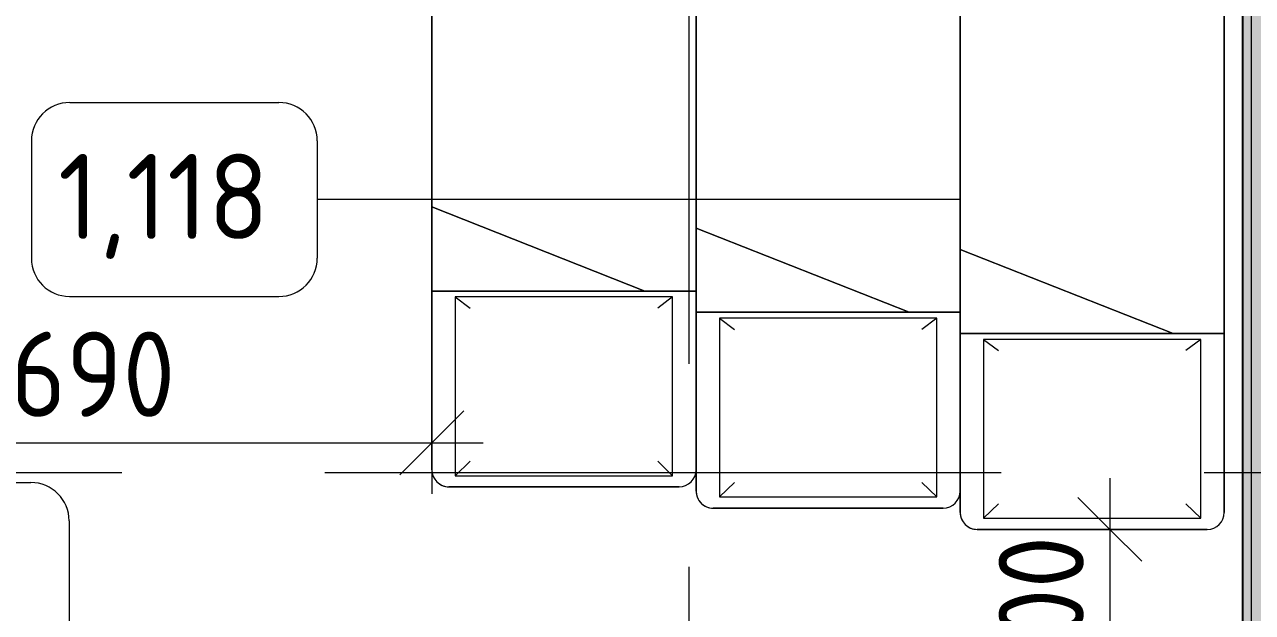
# Model space of a CAD drawing. Header units: millimetres. Extents: x 81494 to 296443, y -8553 to 29000.
# Drawn here: x 104250 to 107132, y 7471 to 8852 of the extents above; entities that cross this region are included whole.
import ezdxf

# ---------------------------------------------------------------- set-up
doc = ezdxf.new("R2010")
doc.units = ezdxf.units.MM
doc.linetypes.add('Осевая', pattern=[3175, 635, -476.25, 1587.5, -476.25])
for name, color, linetype, lineweight in [('A-ANNO-DIMS', 7, 'Continuous', 9), ('A-ANNO-DIMS-100', 7, 'Continuous', 9), ('A-GENM', 7, 'Continuous', 9), ('I-FURN-IDEN', 7, 'Continuous', 9), ('I-WALL', 7, 'Continuous', 9), ('Оси-2', 7, 'Осевая', 9)]:
    doc.layers.add(name, color=color, linetype=linetype, lineweight=lineweight)
for name, color, linetype, lineweight, true_color in [('A-WALL-1', 9, 'Continuous', 9, 0x808080), ('A-WALL-FNSH-1', 9, 'Continuous', 9, 0x808080), ('I-FURN-1', 9, 'Continuous', 9, 0x808080)]:
    doc.layers.add(name, color=color, linetype=linetype, lineweight=lineweight, true_color=true_color)
doc.styles.add('GOST Common', font='GOST_Common.ttf', dxfattribs={"height": 200})
doc.styles.add('ISOCPEUR_1', font='isocpeur.ttf', dxfattribs={"width": 0.9, "height": 200})
doc.dimstyles.new('ISO-2_0_0_9К_Средний_округл2', dxfattribs={"dimscale": 304.8, "dimtxt": 199.196235, "dimasz": 0.492126, "dimexe": 0.393701, "dimexo": 0, "dimgap": 0, "dimtad": 1, "dimdec": 0, "dimrnd": 10, "dimzin": 0, "dimdsep": 46, "dimtxsty": 'ISOCPEUR_1', "dimblk1": 'OBLIQUE', "dimblk2": 'OBLIQUE', "dimsah": 1, "dimcen": 0.09, "dimdle": 0.393701, "dimazin": 0, "dimtfac": 1, "dimtdec": 4, "dimtix": 1, "dimtmove": 0, "dimatfit": 3, "dimfxl": 1, "dimtvp": 1, "dimtolj": 1, "dimtzin": 0, "dimarcsym": 2})

# ---------------------------------------------------------------- blocks, each defined once
blk = doc.blocks.new('Bed - Small Sizes - 1_118-25585773-План расстановки мебели и оборудования 1 этажа в осях 23_1-33')
at = {"layer": 'I-FURN-1'}
for p, q in [((247.3, 0), (-292.7, 0)), ((-292.7, 0), (247.3, 0)), ((247.3, 0), (-292.7, 0)), ((-292.7, 0), (247.3, 0)), ((-277.5, -26.2), (-242.7, -60)), ((232.5, -26.2), (-277.5, -26.2)), ((-277.5, -26.2), (-277.5, -446.2)), ((232.5, -26.2), (-277.5, -26.2)), ((-277.5, -26.2), (-277.5, -446.2)), ((232.5, -26.2), (197.3, -60)), ((232.5, -446.2), (232.5, -26.2)), ((232.5, -446.2), (232.5, -26.2)), ((-332.7, -40), (-332.7, -460)), ((-332.7, -460), (-332.7, -40)), ((-332.7, -40), (-332.7, -460)), ((-332.7, -460), (-332.7, -40)), ((287.3, -460), (287.3, -40)), ((287.3, -40), (287.3, -90)), ((287.3, -90), (287.3, -40)), ((287.3, -40), (287.3, -90)), ((287.3, -90), (287.3, -460)), ((287.3, -510), (287.3, -90)), ((287.3, -90), (287.3, -510)), ((-277.5, -446.2), (-242.7, -420)), ((232.5, -446.2), (197.3, -420)), ((-332.7, -460), (-212.7, -460)), ((-212.7, -460), (-332.7, -460)), ((-332.7, -460), (-332.7, -1510)), ((-332.7, -1510), (-332.7, -460)), ((-332.7, -460), (-212.7, -460)), ((-277.5, -446.2), (232.5, -446.2)), ((-277.5, -446.2), (232.5, -446.2)), ((-212.7, -460), (287.3, -460)), ((287.3, -460), (-212.7, -460)), ((287.3, -460), (-212.7, -460)), ((-212.7, -460), (287.3, -657.7)), ((287.3, -657.7), (-212.7, -460)), ((-212.7, -460), (287.3, -460)), ((-212.7, -460), (287.3, -657.7)), ((-212.7, -460), (287.3, -460)), ((287.3, -657.7), (287.3, -460)), ((287.3, -460), (287.3, -510)), ((287.3, -510), (287.3, -657.7)), ((287.3, -657.7), (287.3, -510)), ((287.3, -510), (287.3, -657.7)), ((287.3, -1510), (287.3, -657.7)), ((287.3, -657.7), (287.3, -1460)), ((287.3, -1460), (287.3, -1510)), ((-292.7, -1550), (247.3, -1550)), ((247.3, -1550), (-292.7, -1550))]:
    blk.add_line(p, q, dxfattribs=at)
for centre, start, end in [((-292.7, -40), 90, 180), ((-292.7, -40), 90, 180), ((247.3, -40), 360, 90), ((247.3, -40), 0, 90), ((-292.7, -40), 90, 180), ((-292.7, -40), 90, 180), ((247.3, -40), 0, 90), ((247.3, -40), 0, 90), ((-292.7, -1510), 180, 270), ((-292.7, -1510), 180, 270), ((247.3, -1510), 270, 360), ((247.3, -1510), 270, 0)]:
    blk.add_arc(centre, 40, start, end, dxfattribs=at)
blk = doc.blocks.new('Bed - Small Sizes - Single 5-25585953-План расстановки мебели и оборудования 1 этажа в осях 23_1-33')
at = {"layer": 'I-FURN-1'}
for p, q in [((247.3, 0), (-292.7, 0)), ((-292.7, 0), (247.3, 0)), ((247.3, 0), (-292.7, 0)), ((-292.7, 0), (247.3, 0)), ((-277.5, -26.2), (-242.7, -60)), ((232.5, -26.2), (-277.5, -26.2)), ((-277.5, -26.2), (-277.5, -446.2)), ((232.5, -26.2), (-277.5, -26.2)), ((-277.5, -26.2), (-277.5, -446.2)), ((232.5, -26.2), (197.3, -60)), ((232.5, -446.2), (232.5, -26.2)), ((232.5, -446.2), (232.5, -26.2)), ((-332.7, -40), (-332.7, -410)), ((-332.7, -460), (-332.7, -40)), ((-332.7, -40), (-332.7, -460)), ((-332.7, -460), (-332.7, -40)), ((287.3, -460), (287.3, -40)), ((287.3, -40), (287.3, -90)), ((287.3, -90), (287.3, -40)), ((287.3, -40), (287.3, -90)), ((287.3, -90), (287.3, -460)), ((287.3, -510), (287.3, -90)), ((287.3, -90), (287.3, -510)), ((-332.7, -410), (-332.7, -460)), ((-277.5, -446.2), (-242.7, -420)), ((232.5, -446.2), (197.3, -420)), ((-332.7, -460), (-212.7, -460)), ((-212.7, -460), (-332.7, -460)), ((-332.7, -460), (-332.7, -607.7)), ((-332.7, -607.7), (-332.7, -460)), ((-332.7, -460), (-212.7, -460)), ((-277.5, -446.2), (232.5, -446.2)), ((-277.5, -446.2), (232.5, -446.2)), ((-212.7, -460), (287.3, -460)), ((287.3, -460), (-212.7, -460)), ((287.3, -460), (-212.7, -460)), ((-212.7, -460), (287.3, -657.7)), ((287.3, -657.7), (-212.7, -460)), ((-212.7, -460), (287.3, -460)), ((-212.7, -460), (287.3, -657.7)), ((-212.7, -460), (287.3, -460)), ((287.3, -657.7), (287.3, -460)), ((287.3, -460), (287.3, -510)), ((287.3, -510), (287.3, -657.7)), ((287.3, -657.7), (287.3, -510)), ((287.3, -510), (287.3, -657.7)), ((-332.7, -607.7), (-332.7, -1410)), ((-332.7, -1410), (-332.7, -607.7)), ((287.3, -1410), (287.3, -657.7)), ((287.3, -657.7), (287.3, -1360)), ((287.3, -1360), (287.3, -1410)), ((-292.7, -1450), (247.3, -1450)), ((247.3, -1450), (-292.7, -1450))]:
    blk.add_line(p, q, dxfattribs=at)
for centre, start, end in [((-292.7, -40), 90, 180), ((-292.7, -40), 90, 180), ((247.3, -40), 360, 90), ((247.3, -40), 0, 90), ((-292.7, -40), 90, 180), ((-292.7, -40), 90, 180), ((247.3, -40), 0, 90), ((247.3, -40), 0, 90), ((-292.7, -1410), 180, 270), ((-292.7, -1410), 180, 270), ((247.3, -1410), 270, 0), ((247.3, -1410), 270, 0)]:
    blk.add_arc(centre, 40, start, end, dxfattribs=at)
blk = doc.blocks.new('Bed - Small Sizes - Single 6-25586073-План расстановки мебели и оборудования 1 этажа в осях 23_1-33')
at = {"layer": 'I-FURN-1'}
for p, q in [((247.3, 0), (-292.7, 0)), ((-292.7, 0), (247.3, 0)), ((247.3, 0), (-292.7, 0)), ((-292.7, 0), (247.3, 0)), ((-277.5, -26.2), (-242.7, -60)), ((232.5, -26.2), (-277.5, -26.2)), ((-277.5, -26.2), (-277.5, -446.2)), ((232.5, -26.2), (-277.5, -26.2)), ((-277.5, -26.2), (-277.5, -446.2)), ((232.5, -26.2), (197.3, -60)), ((232.5, -446.2), (232.5, -26.2)), ((232.5, -446.2), (232.5, -26.2)), ((-332.7, -40), (-332.7, -410)), ((-332.7, -460), (-332.7, -40)), ((-332.7, -40), (-332.7, -460)), ((-332.7, -460), (-332.7, -40)), ((287.3, -460), (287.3, -40)), ((287.3, -40), (287.3, -460)), ((287.3, -657.7), (287.3, -40)), ((287.3, -40), (287.3, -657.7)), ((-332.7, -410), (-332.7, -460)), ((-277.5, -446.2), (-242.7, -420)), ((232.5, -446.2), (197.3, -420)), ((-332.7, -460), (-212.7, -460)), ((-212.7, -460), (-332.7, -460)), ((-332.7, -460), (-332.7, -607.7)), ((-332.7, -607.7), (-332.7, -460)), ((-332.7, -460), (-212.7, -460)), ((-277.5, -446.2), (232.5, -446.2)), ((-277.5, -446.2), (232.5, -446.2)), ((-212.7, -460), (287.3, -460)), ((287.3, -460), (-212.7, -460)), ((287.3, -460), (-212.7, -460)), ((-212.7, -460), (287.3, -657.7)), ((287.3, -657.7), (-212.7, -460)), ((-212.7, -460), (287.3, -460)), ((-212.7, -460), (287.3, -657.7)), ((-212.7, -460), (287.3, -460)), ((287.3, -657.7), (287.3, -460)), ((287.3, -460), (287.3, -657.7)), ((-332.7, -607.7), (-332.7, -1310)), ((-332.7, -1310), (-332.7, -607.7)), ((287.3, -1310), (287.3, -657.7)), ((287.3, -657.7), (287.3, -1310)), ((-292.7, -1350), (247.3, -1350)), ((247.3, -1350), (-292.7, -1350))]:
    blk.add_line(p, q, dxfattribs=at)
for centre, start, end in [((-292.7, -40), 90, 180), ((-292.7, -40), 90, 180), ((247.3, -40), 360, 90), ((247.3, -40), 0, 90), ((-292.7, -40), 90, 180), ((-292.7, -40), 90, 180), ((247.3, -40), 0, 90), ((247.3, -40), 0, 90), ((-292.7, -1310), 180, 270), ((-292.7, -1310), 180, 270), ((247.3, -1310), 270, 0), ((247.3, -1310), 270, 0)]:
    blk.add_arc(centre, 40, start, end, dxfattribs=at)
blk = doc.blocks.new('Рисунок_горы - Рисунок_горы-31934381-План расстановки мебели и оборудования 1 этажа в осях 23_1-33')
at = {"layer": 'A-GENM'}
for p, q in [((107109, 10341.4), (107109, 6202.7)), ((107109, 8849), (107109, 9094.1)), ((107109, 9094.1), (107109, 8849)), ((107109, 8078.4), (107109, 8246.4)), ((107109, 8045.1), (107109, 7835.6)), ((107109, 8041.9), (107109, 8043.5)), ((107109, 7185.3), (107109, 7981.1)), ((107109, 7726), (107109, 7712.6)), ((107109, 7363), (107109, 7707.3)), ((107109, 7707.3), (107109, 7363))]:
    blk.add_line(p, q, dxfattribs=at)
for points, knots in [([(107109, 8839.2), (107109, 8840.1), (107109, 8841.3), (107109, 8842.8), (107109, 8844), (107109, 8845.3), (107109, 8846.6), (107109, 8847.9), (107109, 8849), (107109, 8849.8), (107109, 8851.1), (107109, 8850.3), (107109, 8848.7), (107109, 8847.7), (107109, 8846.9), (107109, 8846), (107109, 8845.7), (107109, 8846.7), (107109, 8848.3), (107109, 8849)], [0, 0, 0, 0, 0.00246885, 0.00370327, 0.0049377, 0.00617212, 0.00740654, 0.00864097, 0.00925818, 0.00987539, 0.0104926, 0.01234424, 0.01296145, 0.01357866, 0.01419587, 0.01481309, 0.01604751, 0.01728193, 0.01975078, 0.01975078, 0.01975078, 0.01975078]), ([(107109, 8849), (107109, 8849), (107109, 8847.1), (107109, 8846.2), (107109, 8846)], [0.208633094, 0.208633094, 0.208633094, 0.208633094, 0.208633104, 0.209769637, 0.209769637, 0.209769637, 0.209769637]), ([(107109, 8719.1), (107109, 8719.1), (107109, 8755.7), (107109, 8782.5), (107109, 8839.2)], [0.8333333, 0.8333333, 0.8333333, 0.8333333, 0.8333333, 1, 1, 1, 1]), ([(107109, 8740.5), (107109, 8740.5), (107109, 8767.1), (107109, 8817.1), (107109, 8839.2)], [0.95555556, 0.95555556, 0.95555556, 0.95555556, 0.95555557, 1, 1, 1, 1]), ([(107109, 8839.2), (107109, 8839.2), (107109, 8782.5), (107109, 8755.7), (107109, 8719.1)], [0.215827338, 0.215827338, 0.215827338, 0.215827338, 0.215827348, 0.223021583, 0.223021583, 0.223021583, 0.223021583]), ([(107109, 8740.5), (107109, 8740.5), (107109, 8695.9), (107109, 8703.7), (107109, 8668.5)], [0.08333333, 0.08333333, 0.08333333, 0.08333333, 0.08333334, 0.16666667, 0.16666667, 0.16666667, 0.16666667]), ([(107109, 8668.5), (107109, 8668.5), (107109, 8703.7), (107109, 8695.9), (107109, 8740.5)], [0.93333333, 0.93333333, 0.93333333, 0.93333333, 0.93333334, 0.95555556, 0.95555556, 0.95555556, 0.95555556]), ([(107109, 8672.9), (107109, 8672.9), (107109, 8689.6), (107109, 8703.1), (107109, 8719.1)], [0.75, 0.75, 0.75, 0.75, 0.75000001, 0.83333333, 0.83333333, 0.83333333, 0.83333333]), ([(107109, 8719.1), (107109, 8719.1), (107109, 8703.1), (107109, 8689.6), (107109, 8672.9)], [0.223021583, 0.223021583, 0.223021583, 0.223021583, 0.223021593, 0.230215827, 0.230215827, 0.230215827, 0.230215827]), ([(107109, 8672.9), (107109, 8672.9), (107109, 8670), (107109, 8667), (107109, 8663.9)], [0.230215827, 0.230215827, 0.230215827, 0.230215827, 0.230215837, 0.231412552, 0.231412552, 0.231412552, 0.231412552]), ([(107109, 8668.5), (107109, 8668.5), (107109, 8641.9), (107109, 8610), (107109, 8571.8)], [0.16666667, 0.16666667, 0.16666667, 0.16666667, 0.16666668, 0.25, 0.25, 0.25, 0.25]), ([(107109, 8571.8), (107109, 8571.8), (107109, 8610), (107109, 8641.9), (107109, 8668.5)], [0.91111111, 0.91111111, 0.91111111, 0.91111111, 0.91111112, 0.93333333, 0.93333333, 0.93333333, 0.93333333]), ([(107109, 8480.9), (107109, 8480.9), (107109, 8505), (107109, 8538.5), (107109, 8574)], [0.58333333, 0.58333333, 0.58333333, 0.58333333, 0.58333334, 0.65404337, 0.65404337, 0.65404337, 0.65404337]), ([(107109, 8571.8), (107109, 8571.8), (107109, 8554.3), (107109, 8518), (107109, 8496.8)], [0.25, 0.25, 0.25, 0.25, 0.25000001, 0.33333333, 0.33333333, 0.33333333, 0.33333333]), ([(107109, 8496.8), (107109, 8496.8), (107109, 8518), (107109, 8554.3), (107109, 8571.8)], [0.88888889, 0.88888889, 0.88888889, 0.88888889, 0.8888889, 0.91111111, 0.91111111, 0.91111111, 0.91111111]), ([(107109, 8496.8), (107109, 8496.8), (107109, 8492.2), (107109, 8489.5), (107109, 8487.8)], [0.33333333, 0.33333333, 0.33333333, 0.33333333, 0.33333334, 0.35499529, 0.35499529, 0.35499529, 0.35499529]), ([(107109, 8476.4), (107109, 8476.4), (107109, 8480.3), (107109, 8482.2), (107109, 8483.2)], [0.866666667, 0.866666667, 0.866666667, 0.866666667, 0.866666677, 0.873414576, 0.873414576, 0.873414576, 0.873414576]), ([(107109, 8480.9), (107109, 8480.9), (107109, 8467), (107109, 8398.6), (107109, 8388)], [0.244604317, 0.244604317, 0.244604317, 0.244604317, 0.244604327, 0.251798561, 0.251798561, 0.251798561, 0.251798561]), ([(107109, 8476.4), (107109, 8476.4), (107109, 8458.6), (107109, 8435.8), (107109, 8415)], [0.41666667, 0.41666667, 0.41666667, 0.41666667, 0.41666668, 0.47346182, 0.47346182, 0.47346182, 0.47346182]), ([(107109, 8388), (107109, 8388), (107109, 8413.4), (107109, 8450.3), (107109, 8476.4)], [0.84444444, 0.84444444, 0.84444444, 0.84444444, 0.84444445, 0.86666667, 0.86666667, 0.86666667, 0.86666667]), ([(107109, 8388), (107109, 8388), (107109, 8391.6), (107109, 8402.2), (107109, 8415)], [0.5, 0.5, 0.5, 0.5, 0.50000001, 0.52878237, 0.52878237, 0.52878237, 0.52878237]), ([(107109, 8222.7), (107109, 8222.7), (107109, 8310.4), (107109, 8346.2), (107109, 8388)], [0.82222222, 0.82222222, 0.82222222, 0.82222222, 0.82222223, 0.84444444, 0.84444444, 0.84444444, 0.84444444]), ([(107109, 8388), (107109, 8388), (107109, 8346.2), (107109, 8310.4), (107109, 8222.7)], [0.251798561, 0.251798561, 0.251798561, 0.251798561, 0.251798571, 0.258992806, 0.258992806, 0.258992806, 0.258992806]), ([(107109, 8246.4), (107109, 8246.4), (107109, 8232.1), (107109, 8069.2), (107109, 8045.1)], [0.71111111, 0.71111111, 0.71111111, 0.71111111, 0.71111112, 0.73333333, 0.73333333, 0.73333333, 0.73333333]), ([(107109, 8148.5), (107109, 8148.5), (107109, 8172.6), (107109, 8198.1), (107109, 8222.7)], [0.8, 0.8, 0.8, 0.8, 0.80000001, 0.82222222, 0.82222222, 0.82222222, 0.82222222]), ([(107109, 8222.7), (107109, 8222.7), (107109, 8198.1), (107109, 8172.6), (107109, 8148.5)], [0.258992806, 0.258992806, 0.258992806, 0.258992806, 0.258992816, 0.26618705, 0.26618705, 0.26618705, 0.26618705]), ([(107109, 7955.5), (107109, 7955.5), (107109, 8012.2), (107109, 8097.9), (107109, 8148.5)], [0.77777778, 0.77777778, 0.77777778, 0.77777778, 0.77777779, 0.8, 0.8, 0.8, 0.8]), ([(107109, 8148.5), (107109, 8148.5), (107109, 8097.9), (107109, 8012.2), (107109, 7955.5)], [0.26618705, 0.26618705, 0.26618705, 0.26618705, 0.26618706, 0.273381295, 0.273381295, 0.273381295, 0.273381295]), ([(107109, 8043.5), (107109, 8043.5), (107109, 8053.2), (107109, 8075.6), (107109, 8078.4)], [0.66666667, 0.66666667, 0.66666667, 0.66666667, 0.66666668, 0.68860399, 0.68860399, 0.68860399, 0.68860399]), ([(107109, 7980.1), (107109, 7980.1), (107109, 8004.8), (107109, 8023.5), (107109, 8041.9)], [0.62222222, 0.62222222, 0.62222222, 0.62222222, 0.62222223, 0.64444444, 0.64444444, 0.64444444, 0.64444444]), ([(107109, 7796), (107109, 7796), (107109, 7805.6), (107109, 7977.4), (107109, 7986.2)], [0.6, 0.6, 0.6, 0.6, 0.6, 0.9877753, 0.9877753, 0.9877753, 0.9877753]), ([(107109, 7835.6), (107109, 7835.6), (107109, 7850.2), (107109, 7943.9), (107109, 7955.5)], [0.75555556, 0.75555556, 0.75555556, 0.75555556, 0.75555557, 0.77777778, 0.77777778, 0.77777778, 0.77777778]), ([(107109, 7955.5), (107109, 7955.5), (107109, 7943.9), (107109, 7850.2), (107109, 7835.6)], [0.273381295, 0.273381295, 0.273381295, 0.273381295, 0.273381305, 0.28057554, 0.28057554, 0.28057554, 0.28057554]), ([(107109, 7868.5), (107109, 7868.5), (107109, 7831.1), (107109, 7792.4), (107109, 7781.2)], [0.2, 0.2, 0.2, 0.2, 0.2, 0.3730583, 0.3730583, 0.3730583, 0.3730583]), ([(107109, 7835.6), (107109, 7835.6), (107109, 7817.1), (107109, 7793.7), (107109, 7777.8)], [0.28057554, 0.28057554, 0.28057554, 0.28057554, 0.28057555, 0.287769784, 0.287769784, 0.287769784, 0.287769784]), ([(107109, 7777.8), (107109, 7777.8), (107109, 7767.9), (107109, 7738.5), (107109, 7726)], [0.287769784, 0.287769784, 0.287769784, 0.287769784, 0.287769794, 0.294964029, 0.294964029, 0.294964029, 0.294964029]), ([(107109, 7712.6), (107109, 7712.6), (107109, 7716.2), (107109, 7718.7), (107109, 7719.2)], [0.302158273, 0.302158273, 0.302158273, 0.302158273, 0.302158283, 0.305240818, 0.305240818, 0.305240818, 0.305240818]), ([(107109, 7707.3), (107109, 7707.3), (107109, 7710.7), (107109, 7713.3), (107109, 7715.2)], [0.875, 0.875, 0.875, 0.875, 0.87500001, 0.90068858, 0.90068858, 0.90068858, 0.90068858])]:
    blk.add_open_spline(points, degree=3, knots=knots, dxfattribs=at)
for points in [[(107109, 8846), (107109, 8846.6), (107109, 8850.2), (107109, 8850.8)], [(107109, 8850.8), (107109, 8850.4), (107109, 8847.5), (107109, 8839.2)], [(107109, 8839.2), (107109, 8817.1), (107109, 8767.1), (107109, 8740.5)], [(107109, 8663.9), (107109, 8667), (107109, 8670), (107109, 8672.9)], [(107109, 8574), (107109, 8538.5), (107109, 8505), (107109, 8480.9)], [(107109, 8485.8), (107109, 8487.2), (107109, 8489.9), (107109, 8496.8)], [(107109, 8481.3), (107109, 8480.1), (107109, 8478.6), (107109, 8476.4)], [(107109, 8415), (107109, 8439.3), (107109, 8471.8), (107109, 8480.9)], [(107109, 8415), (107109, 8405.3), (107109, 8396.1), (107109, 8388)], [(107109, 7986.5), (107109, 7966.1), (107109, 7895.8), (107109, 7868.5)], [(107109, 7980.2), (107109, 7978.9), (107109, 7976.5), (107109, 7975.2)], [(107109, 7974.8), (107109, 7975.6), (107109, 7977.2), (107109, 7980.1)], [(107109, 7781.4), (107109, 7784.5), (107109, 7789.2), (107109, 7796)], [(107109, 7719.2), (107109, 7718.7), (107109, 7715.2), (107109, 7707.3)], [(107109, 7712.6), (107109, 7681.9), (107109, 7475.8), (107109, 7426.8)]]:
    blk.add_open_spline(points, degree=3, dxfattribs=at)
blk = doc.blocks.new('Марка_Мебель - В прямоуг_Balcon_Марка-25523697-План расстановки мебели и оборудования 1 этажа в осях 23_1-33')
at = {"layer": 'I-FURN-IDEN'}
for p, q in [((-2.455, 2.278), (2.455, 2.278)), ((-3.355, 1.378), (-3.355, -1.384)), ((3.355, 1.378), (3.355, -1.378)), ((-2.461, -2.278), (2.455, -2.278))]:
    blk.add_line(p, q, dxfattribs=at)
for centre, radius, start, end in [((-2.455, 1.378), 0.9, 90, 180), ((2.455, 1.378), 0.9, 0, 90), ((-2.461, -1.384), 0.893, 180, 270), ((2.455, -1.378), 0.9, 270, 0)]:
    blk.add_arc(centre, radius, start, end, dxfattribs=at)
blk = doc.blocks.new('DIMBLOCK51-План расстановки мебели и оборудования 1 этажа в осях 23_1-33')
at = {"layer": 'A-ANNO-DIMS-100'}
for p, q in [((103520, 7975.7), (103520, 7749.6)), ((103520, 7869.6), (103520, 7975.7)), ((105206.5, 7975.7), (105206.5, 7749.6)), ((105206.5, 7869.6), (105206.5, 7975.7)), ((103400, 7869.6), (105326.5, 7869.6))]:
    blk.add_line(p, q, dxfattribs=at)
at = {"layer": 'A-ANNO-DIMS-100', "lineweight": 20}
for p, q in [((103520, 7869.6), (103595, 7944.6)), ((105206.5, 7869.6), (105281.5, 7944.6)), ((103520, 7869.6), (103445, 7794.6)), ((105206.5, 7869.6), (105131.5, 7794.6))]:
    blk.add_line(p, q, dxfattribs=at)
at = {"layer": 'A-ANNO-DIMS-100', "color": 0, "insert": (104127.7, 8130.9), "char_height": 200, "width": 565.411, "attachment_point": 1, "line_spacing_factor": 1.149209, "style": 'ISOCPEUR_1'}
blk.add_mtext('1690', dxfattribs=at)
blk = doc.blocks.new('_Oblique')
at = {"color": 0, "linetype": 'ByBlock', "lineweight": -2}
blk.add_line((-0.5, -0.5), (0.5, 0.5), dxfattribs=at)
blk = doc.blocks.new('DIMBLOCK52-План расстановки мебели и оборудования 1 этажа в осях 23_1-33')
at = {"layer": 'A-ANNO-DIMS-100'}
for p, q in [((106797.9, 7786.3), (106797.9, 7150.3)), ((106903.9, 7666.3), (106677.9, 7666.3)), ((106797.9, 7666.3), (106903.9, 7666.3)), ((106903.9, 7270.3), (106677.9, 7270.3)), ((106797.9, 7270.3), (106903.9, 7270.3))]:
    blk.add_line(p, q, dxfattribs=at)
at = {"layer": 'A-ANNO-DIMS-100', "lineweight": 20}
for p, q in [((106797.9, 7666.3), (106722.9, 7741.3)), ((106797.9, 7666.3), (106872.9, 7591.3)), ((106797.9, 7270.3), (106722.9, 7345.3)), ((106797.9, 7270.3), (106872.9, 7195.3))]:
    blk.add_line(p, q, dxfattribs=at)
at = {"layer": 'A-ANNO-DIMS-100', "color": 0, "insert": (106536.6, 7269.1), "char_height": 200, "width": 478.071, "attachment_point": 1, "rotation": 90, "line_spacing_factor": 1.149209, "style": 'ISOCPEUR_1'}
blk.add_mtext('400', dxfattribs=at)

msp = doc.modelspace()

# ---------------------------------------------------------------- hatches: boundary and pattern name
at = {"layer": 'I-WALL'}
h = msp.add_hatch(dxfattribs=at)
h.set_pattern_fill('FP_2', color=256, style=0, pattern_type=2)
h.set_pattern_definition([(45, (0, 0), (-57.024626, 57.024626), []), (45, (57.025, 0), (-57.024626, 57.024626), [100.806, -20.161, 3.353, -16.808])])
h.paths.add_polyline_path([(107330, 2400), (107350, 2400), (107350, 10600), (107130, 10600), (107130, 2400)])
h = msp.add_hatch(dxfattribs=at)
h.set_pattern_fill('FP_67', color=256, style=0, pattern_type=2)
h.set_pattern_definition([(0, (0, 0), (121.92, 30.48), [10.058, -81.382, 10.058, -81.382, -487.68]), (0, (0, 0), (121.92, 30.48), [-182.88, 10.058, -172.822, 10.058, -81.382, -213.36]), (0, (0, 0), (121.92, 30.48), [-457.2, 10.058, -50.902, 10.058, -142.342]), (120, (45.72, 15.24), (-87.356454, 90.345817), [10.058, -81.382, 10.058, -81.382, -487.68]), (120, (45.72, 15.24), (-87.356454, 90.345817), [-182.88, 10.058, -172.822, 10.058, -81.382, -213.36]), (120, (45.72, 15.24), (-87.356454, 90.345817), [-457.2, 10.058, -50.902, 10.058, -142.342]), (240, (60.96, 76.2), (-34.563546, -120.825817), [10.058, -81.382, 10.058, -81.382, -487.68]), (240, (60.96, 76.2), (-34.563546, -120.825817), [-182.88, 10.058, -172.822, 10.058, -81.382, -213.36]), (240, (60.96, 76.2), (-34.563546, -120.825817), [-457.2, 10.058, -50.902, 10.058, -142.342])])
h.paths.add_polyline_path([(107130, 150), (107130, 10380), (107110, 10380), (107110, 150)])

# ---------------------------------------------------------------- linework, layer by layer
at = {"layer": 'A-WALL-1'}
for p, q in [((107130, 150), (107130, 10600)), ((107110, 10380), (107110, 170))]:
    msp.add_line(p, q, dxfattribs=at)
at = {"layer": 'A-WALL-FNSH-1'}
for p, q in [((107109, 9167.3), (107109, 7498.8)), ((107110, 8287.1), (107109, 8287.1)), ((107109, 8285.6), (107110, 8285.6)), ((107109, 7498.8), (107110, 7498.8))]:
    msp.add_line(p, q, dxfattribs=at)
at = {"layer": 'I-FURN-IDEN'}
msp.add_line((106446.5, 8441.3), (104937.4, 8441.3), dxfattribs=at)
at = {"layer": 'I-WALL'}
for p, q in [((107109, 8615.7), (107110, 8615.7)), ((107110, 8316.3), (107109, 8316.3)), ((107109, 8296.3), (107110, 8296.3)), ((107109, 8183.7), (107110, 8183.7)), ((107110, 7978.5), (107109, 7978.5)), ((107109, 7860.5), (107110, 7860.5)), ((107109, 7838.2), (107110, 7838.2)), ((107109, 7837.9), (107110, 7837.9)), ((107109, 7832.8), (107110, 7832.8)), ((107110, 7774.3), (107109, 7774.3)), ((107109, 7762.5), (107110, 7762.5)), ((107109, 7762.1), (107110, 7762.1)), ((107110, 7761.6), (107109, 7761.6)), ((107110, 7761.2), (107109, 7761.2)), ((107110, 7740), (107109, 7740)), ((107109, 7729), (107110, 7729)), ((107110, 7728.2), (107109, 7728.2)), ((107110, 7728.1), (107109, 7728.1)), ((107109, 7727.3), (107110, 7727.3)), ((107110, 7651.9), (107109, 7651.9)), ((107109, 7596.2), (107110, 7596.2)), ((107109, 7562), (107110, 7562))]:
    msp.add_line(p, q, dxfattribs=at)
for points, knots in [([(107109, 8287.1), (107109, 8280.5), (107109, 8250.9), (107109, 8189), (107109, 8099.6), (107109, 7996), (107109, 7860.5)], [-1.422912, -1.422912, -1.422912, -1.422912, -1.312153, -0.934339, -0.50542, 0, 0, 0, 0]), ([(107109, 7838.2), (107109, 7843), (107109, 7847.7), (107109, 7855.9), (107109, 7871), (107109, 7885.3), (107109, 7899.9), (107109, 7914.6), (107109, 7927.8), (107109, 7943.5), (107109, 7959.3), (107109, 7969.2), (107109, 7980), (107109, 7977.3), (107109, 7958.6), (107109, 7920), (107109, 7892.3), (107109, 7865.6), (107109, 7862.4), (107109, 7850.4), (107109, 7841.2), (107109, 7833.6), (107109, 7831.4), (107109, 7837.7)], [-1.570099, -1.570099, -1.570099, -1.570099, -1.541159, -1.501754, -1.446541, -1.382724, -1.319119, -1.257396, -1.183774, -1.104802, -1.027747, -0.955254, -0.896935, -0.833013, -0.751105, -0.652602, -0.534539, -0.451116, -0.365944, -0.289006, -0.185438, -0.086085, 0, 0, 0, 0]), ([(107109, 7832.1), (107109, 7832.1), (107109, 7833.9), (107109, 7839.6), (107109, 7848.3), (107109, 7859.8), (107109, 7862.9), (107109, 7889), (107109, 7916.8), (107109, 7955.6), (107109, 7974.5), (107109, 7977.3), (107109, 7966.9), (107109, 7957.2), (107109, 7941.8), (107109, 7926.6), (107109, 7913.5), (107109, 7899.1), (107109, 7884.7), (107109, 7870.6), (107109, 7855.8), (107109, 7847.7), (107109, 7842.9), (107109, 7837.9)], [-1.516388, -1.516388, -1.516388, -1.516388, -1.484014, -1.384661, -1.281093, -1.204155, -1.118982, -1.03556, -0.917496, -0.818994, -0.737085, -0.673164, -0.614845, -0.542352, -0.465296, -0.386325, -0.312703, -0.250979, -0.187375, -0.123558, -0.068344, -0.028939, 0, 0, 0, 0]), ([(107109, 7860.5), (107109, 7816.2), (107109, 7723.7), (107109, 7641), (107109, 7577), (107109, 7524.1), (107109, 7498.8)], [-6.273699, -6.273699, -6.273699, -6.273699, -5.898377, -5.46843, -5.044446, -4.675258, -4.675258, -4.675258, -4.675258]), ([(107109, 7762.5), (107109, 7769.7), (107109, 7776.3), (107109, 7771.7), (107109, 7744.2), (107109, 7703.8), (107109, 7664.1), (107109, 7647.9), (107109, 7623.3), (107109, 7607), (107109, 7600.9), (107109, 7596.8), (107109, 7596.3), (107109, 7596.2)], [-2.06349, -2.06349, -2.06349, -2.06349, -2.003958, -1.932377, -1.83765, -1.718064, -1.60162, -1.47574, -1.346732, -1.215733, -1.118036, -1.016352, -0.956981, -0.956981, -0.956981, -0.956981]), ([(107109, 7595.9), (107109, 7595.9), (107109, 7596.5), (107109, 7600.5), (107109, 7606.6), (107109, 7623), (107109, 7647.5), (107109, 7663.7), (107109, 7703.5), (107109, 7743.9), (107109, 7771.3), (107109, 7775.9), (107109, 7769.3), (107109, 7762.1)], [-1.106509, -1.106509, -1.106509, -1.106509, -1.047139, -0.945454, -0.847758, -0.716759, -0.587751, -0.46187, -0.345426, -0.22584, -0.131113, -0.059532, 0, 0, 0, 0]), ([(107109, 7596.2), (107109, 7596.2), (107109, 7596.6), (107109, 7598.3), (107109, 7606.3), (107109, 7613.2), (107109, 7615.5), (107109, 7619.6), (107109, 7638.5), (107109, 7667.4), (107109, 7701.2), (107109, 7729.7), (107109, 7756.9), (107109, 7761.6)], [-0.9540591, -0.9540591, -0.9540591, -0.9540591, -0.9092452, -0.8051318, -0.7451716, -0.7166789, -0.6965105, -0.6546649, -0.5682867, -0.4333632, -0.2781403, -0.1149887, 0, 0, 0, 0]), ([(107109, 7761.2), (107109, 7756.5), (107109, 7729.3), (107109, 7700.8), (107109, 7667), (107109, 7638.1), (107109, 7619.2), (107109, 7615.1), (107109, 7612.8), (107109, 7605.9), (107109, 7597.9), (107109, 7596.2), (107109, 7595.9), (107109, 7595.9)], [-2.0634904, -2.0634904, -2.0634904, -2.0634904, -1.9485017, -1.7853501, -1.6301272, -1.4952038, -1.4088255, -1.3669799, -1.3468115, -1.3183188, -1.2583586, -1.1542453, -1.1094313, -1.1094313, -1.1094313, -1.1094313]), ([(107109, 7562.7), (107109, 7562.8), (107109, 7563.3), (107109, 7567.4), (107109, 7573.5), (107109, 7589.8), (107109, 7614.4), (107109, 7630.6), (107109, 7670.3), (107109, 7710.7), (107109, 7738.2), (107109, 7742.8), (107109, 7736.2), (107109, 7729)], [-1.106509, -1.106509, -1.106509, -1.106509, -1.047139, -0.945454, -0.847758, -0.716759, -0.587751, -0.46187, -0.345426, -0.22584, -0.131113, -0.059532, 0, 0, 0, 0]), ([(107109, 7728.2), (107109, 7735.4), (107109, 7742), (107109, 7737.4), (107109, 7710), (107109, 7669.6), (107109, 7629.9), (107109, 7613.6), (107109, 7589.1), (107109, 7572.7), (107109, 7566.6), (107109, 7562.6), (107109, 7562), (107109, 7562)], [-2.06349, -2.06349, -2.06349, -2.06349, -2.003958, -1.932377, -1.83765, -1.718064, -1.60162, -1.47574, -1.346732, -1.215733, -1.118036, -1.016352, -0.956981, -0.956981, -0.956981, -0.956981]), ([(107109, 7728.1), (107109, 7723.4), (107109, 7696.2), (107109, 7667.7), (107109, 7633.9), (107109, 7605), (107109, 7586.1), (107109, 7582), (107109, 7579.7), (107109, 7572.8), (107109, 7564.8), (107109, 7563.1), (107109, 7562.7), (107109, 7562.7)], [-2.0634904, -2.0634904, -2.0634904, -2.0634904, -1.9485017, -1.7853501, -1.6301272, -1.4952038, -1.4088255, -1.3669799, -1.3468115, -1.3183188, -1.2583586, -1.1542453, -1.1094313, -1.1094313, -1.1094313, -1.1094313]), ([(107109, 7562), (107109, 7562), (107109, 7562.3), (107109, 7564.1), (107109, 7572), (107109, 7578.9), (107109, 7581.2), (107109, 7585.3), (107109, 7604.2), (107109, 7633.1), (107109, 7667), (107109, 7695.4), (107109, 7722.6), (107109, 7727.3)], [-0.9540591, -0.9540591, -0.9540591, -0.9540591, -0.9092452, -0.8051318, -0.7451716, -0.7166789, -0.6965105, -0.6546649, -0.5682867, -0.4333632, -0.2781403, -0.1149887, 0, 0, 0, 0]), ([(107109, 6672.5), (107109, 6743.3), (107109, 6804.8), (107109, 6863.2), (107109, 6949.7), (107109, 7022.7), (107109, 7098.6), (107109, 7142), (107109, 7180.7), (107109, 7237.7), (107109, 7281.4), (107109, 7357.4), (107109, 7451.6), (107109, 7560.8), (107109, 7651.9)], [-3.148159, -3.148159, -3.148159, -3.148159, -2.909165, -2.649209, -2.353816, -2.041529, -1.777741, -1.583235, -1.38353, -1.183403, -0.943863, -0.682808, -0.35743, 0, 0, 0, 0])]:
    msp.add_open_spline(points, degree=3, knots=knots, dxfattribs=at)
for points in [[(107109, 7860.5), (107109, 8063.1), (107109, 8204.8), (107109, 8285.6)], [(107109, 7651.9), (107109, 7846.3), (107109, 8023.5), (107109, 8183.7)], [(107109, 8183.7), (107109, 8087.3), (107109, 7979.6), (107109, 7860.5)], [(107109, 7837.5), (107109, 7833.4), (107109, 7832.1), (107109, 7832.1)]]:
    msp.add_open_spline(points, degree=3, dxfattribs=at)
at = {"layer": 'Оси-2'}
for p, q in [((105810, 593.7), (105810, 19528.3)), ((84793.9, 7800), (122455, 7800))]:
    msp.add_line(p, q, dxfattribs=at)

# ---------------------------------------------------------------- block references
at = {"layer": 'A-GENM'}
msp.add_blockref('Рисунок_горы - Рисунок_горы-31934381-План расстановки мебели и оборудования 1 этажа в осях 23_1-33', (0, 0), dxfattribs=at)
at = {"layer": 'I-FURN-1', "rotation": 180}
for name, p in [('Bed - Small Sizes - 1_118-25585773-План расстановки мебели и оборудования 1 этажа в осях 23_1-33', (106733.8, 7666.3)), ('Bed - Small Sizes - Single 5-25585953-План расстановки мебели и оборудования 1 этажа в осях 23_1-33', (106113.8, 7716.3)), ('Bed - Small Sizes - Single 6-25586073-План расстановки мебели и оборудования 1 этажа в осях 23_1-33', (105493.8, 7766.3))]:
    msp.add_blockref(name, p, dxfattribs=at)
at = {"layer": 'I-FURN-IDEN', "xscale": 99.99999999999993, "yscale": 99.99999999999993, "zscale": 99.99999999999993}
for p in [(104601.9, 8441.3), (104019.5, 7548.7)]:
    msp.add_blockref('Марка_Мебель - В прямоуг_Balcon_Марка-25523697-План расстановки мебели и оборудования 1 этажа в осях 23_1-33', p, dxfattribs=at)

# ---------------------------------------------------------------- texts
at = {"layer": 'I-FURN-IDEN', "insert": (104328.9, 8548.4), "char_height": 200, "width": 625.316, "attachment_point": 1, "style": 'GOST Common'}
msp.add_mtext('1,118', dxfattribs=at)

# ---------------------------------------------------------------- dimensions: what is measured, and where the dimension line sits
at = {"layer": 'A-ANNO-DIMS'}
dim = msp.add_linear_dim(base=(105206.484, 7869.6414), p1=(103520, 7975.7074), p2=(105206.484, 7975.7074), dimstyle='ISO-2_0_0_9К_Средний_округл2', override={"dimpost": '<>', "dimfxl": 1686.483989}, dxfattribs=at)
dim.commit()
dim.dimension.update_dxf_attribs({"geometry": 'DIMBLOCK51-План расстановки мебели и оборудования 1 этажа в осях 23_1-33', "text_midpoint": (104363.242, 7969.6414)})
dim = msp.add_linear_dim(base=(106797.9, 7270.3), p1=(106903.9, 7666.3), p2=(106903.9, 7270.3), angle=90, dimstyle='ISO-2_0_0_9К_Средний_округл2', override={"dimpost": '<>', "dimfxl": 396.020652}, dxfattribs=at)
dim.commit()
dim.dimension.update_dxf_attribs({"geometry": 'DIMBLOCK52-План расстановки мебели и оборудования 1 этажа в осях 23_1-33', "text_midpoint": (106697.9, 7468.3)})

doc.saveas('drawing.dxf')
